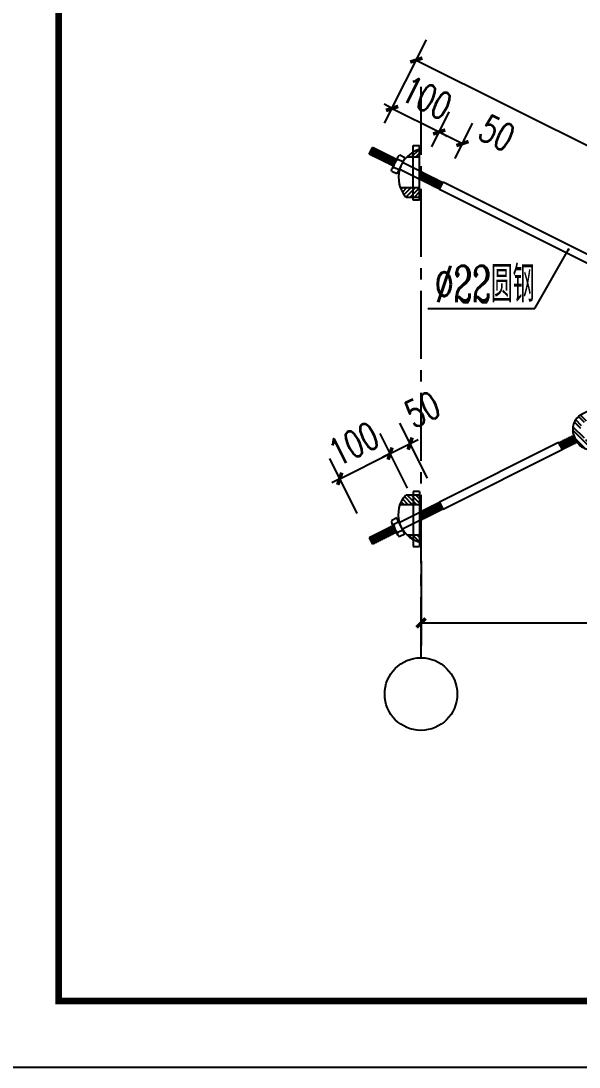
# Model space of a CAD drawing. Extents: x -17471 to 313636, y -71590 to 757901.
# Drawn here: x 189464 to 197927, y 698501 to 714365 of the extents above; entities that cross this region are included whole.
import ezdxf
from ezdxf.enums import TextEntityAlignment as Align

# ---------------------------------------------------------------- set-up
doc = ezdxf.new("R2010")
doc.units = 0
doc.header["$LTSCALE"] = 1000
doc.header["$MEASUREMENT"] = 0
for name, pattern in [('ACAD_ISO10W100', [18, 12, -3, 0, -3]), ('CENTER2', [1.125, 0.75, -0.125, 0.125, -0.125]), ('CONTINUOUS1', [0]), ('DASHED', [0.75, 0.5, -0.25])]:
    doc.linetypes.add(name, pattern=pattern)
for name, color, linetype in [('003_THICK', 7, 'CONTINUOUS1'), ('LAYER4', 4, 'Continuous'), ('PUB_DIM', 3, 'Continuous'), ('PUB_TITLE', 4, 'Continuous'), ('THIN', 7, 'Continuous'), ('刚架', 2, 'Continuous'), ('填充', 8, 'Continuous'), ('支撑', 4, 'Continuous'), ('板', 4, 'Continuous'), ('标注', 7, 'Continuous'), ('轴线', 3, 'ACAD_ISO10W100')]:
    doc.layers.add(name, color=color, linetype=linetype)
doc.layers.add('Z-详图标注', color=3, linetype='Continuous', lineweight=18)
doc.styles.add('_TCH_DIM_T3', font='SIMPLEX', dxfattribs={"width": 0.705882, "bigfont": 'GBCBIG'})
doc.styles.add('TSSD_Label', font='complex.shx', dxfattribs={"width": 0.7, "bigfont": 'hztxt.shx'})
doc.dimstyles.new('_TCH_ARCH&&100', dxfattribs={"dimtxt": 297.5, "dimasz": 100, "dimexe": 250, "dimexo": 300, "dimgap": 126.25, "dimtad": 1, "dimdec": 0, "dimzin": 0, "dimdsep": 46, "dimtxsty": '_TCH_DIM_T3', "dimblk": 'ARCHTICK', "dimcen": 0.09, "dimclrt": 7, "dimazin": 2, "dimtfac": 1, "dimtdec": 0, "dimtix": 1, "dimtmove": 2, "dimatfit": 3, "dimfxl": 0, "dimtolj": 1, "dimtzin": 0, "dimarcsym": 0})

# ---------------------------------------------------------------- blocks, each defined once
blk = doc.blocks.new('*X666')
at = {"layer": '填充', "linetype": 'Continuous'}
for p, q in [((15636184, -855805), (15636103, -855724)), ((15636192, -855771), (15636119, -855698)), ((15636226, -855728), (15636155, -855657)), ((15636253, -855713), (15636179, -855639)), ((15636328, -856068), (15636082, -855823)), ((15636227, -855925), (15636085, -855783)), ((15636236, -856053), (15636115, -855933)), ((15636364, -856062), (15636245, -855943)), ((15636420, -856041), (15636343, -855964)), ((15636448, -856027), (15636373, -855951))]:
    blk.add_line(p, q, dxfattribs=at)
blk = doc.blocks.new('A$C3B5F1999')
at = {"layer": '板', "lineweight": -3}
h = blk.add_hatch(dxfattribs=at)
h.set_pattern_fill('ANSI31', color=256, scale=11.25, style=0)
h.set_pattern_definition([(225, (1544786.093, 1161578.04), (25.25697034, -25.25697034), [])])
h.paths.add_polyline_path([(227, 494, 0.095394), (160, 607), (0, 607), (0, 494)])
h.paths.add_polyline_path([(0, 136), (0, 45, 0.128822), (150, 136)])
for p, q in [((0, 645), (77, 645)), ((0, 645), (0, 0)), ((77, 645), (77, 0)), ((160, 607), (0, 607)), ((160, 607), (0, 607)), ((227, 494), (0, 494)), ((150, 136), (0, 136)), ((77, 0), (0, 0))]:
    blk.add_line(p, q, dxfattribs=at)
blk.add_arc((-98, 377), 346, 286.4909, 41.6183, dxfattribs=at)
blk = doc.blocks.new('_ArchTick')
at = {"color": 0, "linetype": 'ByBlock', "const_width": 0.4}
blk.add_lwpolyline([(-0.5, -0.5), (0.5, 0.5)], dxfattribs=at)
blk = doc.blocks.new('*D3128')
at = {"layer": 'Defpoints', "color": 0, "transparency": 16777216}
for p in [(8489083, -2319379), (8496583, -2319379), (8496583, -2320360)]:
    blk.add_point(p, dxfattribs=at)
at = {"layer": 'PUB_DIM', "color": 0, "lineweight": -2, "transparency": 16777216}
for p, q in [((8489083, -2319679), (8489083, -2320610)), ((8496583, -2319679), (8496583, -2320610)), ((8489083, -2320360), (8496583, -2320360))]:
    blk.add_line(p, q, dxfattribs=at)
at = {"layer": 'PUB_DIM', "color": 0, "lineweight": -2, "transparency": 16777216, "xscale": 100, "yscale": 100, "zscale": 100, "rotation": 180}
blk.add_blockref('_ArchTick', (8489083, -2320360), dxfattribs=at)
at = {"layer": 'PUB_DIM', "color": 0, "lineweight": -2, "transparency": 16777216, "xscale": 100, "yscale": 100, "zscale": 100}
blk.add_blockref('_ArchTick', (8496583, -2320360), dxfattribs=at)
at = {"layer": 'PUB_DIM', "color": 7, "transparency": 16777216, "insert": (8492833, -2320085), "char_height": 297.5, "attachment_point": 5, "style": '_TCH_DIM_T3'}
blk.add_mtext('\\A1;B', dxfattribs=at)
blk = doc.blocks.new('*D3130')
at = {"layer": 'Defpoints', "color": 0, "transparency": 16777216}
for p in [(8488548, -2315119), (8497635, -2318456), (8497153, -2319421)]:
    blk.add_point(p, dxfattribs=at)
at = {"layer": 'PUB_DIM', "color": 0, "lineweight": -2, "transparency": 16777216}
for p, q in [((8488682, -2314850), (8489142, -2313930)), ((8489031, -2314154), (8497635, -2318456)), ((8497287, -2319153), (8497747, -2318232))]:
    blk.add_line(p, q, dxfattribs=at)
at = {"layer": 'PUB_DIM', "color": 0, "lineweight": -2, "transparency": 16777216, "xscale": 100, "yscale": 100, "zscale": 100}
for p, rotation in [((8489031, -2314154), 153.4349488244253), ((8497635, -2318456), 333.4349488244252)]:
    blk.add_blockref('_ArchTick', p, dxfattribs=dict(at, rotation=rotation))
at = {"layer": 'PUB_DIM', "color": 7, "transparency": 16777216, "insert": (8493456, -2316059), "char_height": 297.5, "attachment_point": 5, "rotation": 333.4349, "style": '_TCH_DIM_T3'}
blk.add_mtext('\\A1;L', dxfattribs=at)
blk = doc.blocks.new('*D3131')
at = {"layer": 'Defpoints', "color": 0, "transparency": 16777216}
for p in [(8488742, -2318493), (8489068, -2319143), (8488512, -2319421)]:
    blk.add_point(p, dxfattribs=at)
at = {"layer": 'PUB_DIM', "color": 0, "lineweight": -2, "transparency": 16777216}
for p, q in [((8488933, -2318875), (8488631, -2318270)), ((8488378, -2319153), (8488076, -2318547)), ((8488187, -2318771), (8488742, -2318493)), ((8488742, -2318493), (8488832, -2318448)), ((8488187, -2318771), (8488098, -2318815))]:
    blk.add_line(p, q, dxfattribs=at)
at = {"layer": 'PUB_DIM', "color": 0, "lineweight": -2, "transparency": 16777216, "xscale": 100, "yscale": 100, "zscale": 100}
for p, rotation in [((8488742, -2318493), 206.5650511773471), ((8488187, -2318771), 26.56505117734717)]:
    blk.add_blockref('_ArchTick', p, dxfattribs=dict(at, rotation=rotation))
at = {"layer": 'PUB_DIM', "color": 7, "transparency": 16777216, "insert": (8488342, -2318386), "char_height": 297.5, "attachment_point": 5, "rotation": 26.5651, "style": '_TCH_DIM_T3'}
blk.add_mtext('\\A1;100', dxfattribs=at)
blk = doc.blocks.new('*D3132')
at = {"layer": 'Defpoints', "color": 0, "transparency": 16777216}
for p in [(8488963, -2318383), (8489288, -2319033), (8489068, -2319143)]:
    blk.add_point(p, dxfattribs=at)
at = {"layer": 'PUB_DIM', "color": 0, "lineweight": -2, "transparency": 16777216}
for p, q in [((8489154, -2318765), (8488851, -2318159)), ((8488933, -2318875), (8488631, -2318270)), ((8488742, -2318493), (8488963, -2318383)), ((8488963, -2318383), (8489053, -2318338)), ((8488742, -2318493), (8488653, -2318538))]:
    blk.add_line(p, q, dxfattribs=at)
at = {"layer": 'PUB_DIM', "color": 0, "lineweight": -2, "transparency": 16777216, "xscale": 100, "yscale": 100, "zscale": 100}
for p, rotation in [((8488963, -2318383), 206.5650511772714), ((8488742, -2318493), 26.56505117727139)]:
    blk.add_blockref('_ArchTick', p, dxfattribs=dict(at, rotation=rotation))
at = {"layer": 'PUB_DIM', "color": 7, "transparency": 16777216, "insert": (8489099, -2318008), "char_height": 297.5, "attachment_point": 5, "rotation": 26.5651, "style": '_TCH_DIM_T3'}
blk.add_mtext('\\A1;50', dxfattribs=at)
blk = doc.blocks.new('*D3135')
at = {"layer": 'Defpoints', "color": 0, "transparency": 16777216}
for p in [(8489283, -2314947), (8488548, -2315119), (8489068, -2315378)]:
    blk.add_point(p, dxfattribs=at)
at = {"layer": 'PUB_DIM', "color": 0, "lineweight": -2, "transparency": 16777216}
for p, q in [((8488682, -2314850), (8488876, -2314463)), ((8488764, -2314687), (8488675, -2314642)), ((8488764, -2314687), (8489283, -2314947)), ((8489202, -2315110), (8489395, -2314723)), ((8489283, -2314947), (8489373, -2314992))]:
    blk.add_line(p, q, dxfattribs=at)
at = {"layer": 'PUB_DIM', "color": 0, "lineweight": -2, "transparency": 16777216, "xscale": 100, "yscale": 100, "zscale": 100}
for p, rotation in [((8488764, -2314687), 333.4349488226754), ((8489283, -2314947), 153.4349488226754)]:
    blk.add_blockref('_ArchTick', p, dxfattribs=dict(at, rotation=rotation))
at = {"layer": 'PUB_DIM', "color": 7, "transparency": 16777216, "insert": (8489147, -2314571), "char_height": 297.5, "attachment_point": 5, "rotation": 333.4349, "style": '_TCH_DIM_T3'}
blk.add_mtext('\\A1;100', dxfattribs=at)
blk = doc.blocks.new('*D3136')
at = {"layer": 'Defpoints', "color": 0, "transparency": 16777216}
for p in [(8489540, -2315075), (8489068, -2315378), (8489324, -2315507)]:
    blk.add_point(p, dxfattribs=at)
at = {"layer": 'PUB_DIM', "color": 0, "lineweight": -2, "transparency": 16777216}
for p, q in [((8489202, -2315110), (8489395, -2314723)), ((8489458, -2315238), (8489652, -2314851)), ((8489283, -2314947), (8489540, -2315075))]:
    blk.add_line(p, q, dxfattribs=at)
at = {"layer": 'PUB_DIM', "color": 0, "lineweight": -2, "transparency": 16777216, "xscale": 100, "yscale": 100, "zscale": 100}
for p, rotation in [((8489283, -2314947), 153.4349488226724), ((8489540, -2315075), 333.4349488226724)]:
    blk.add_blockref('_ArchTick', p, dxfattribs=dict(at, rotation=rotation))
at = {"layer": 'PUB_DIM', "color": 7, "transparency": 16777216, "insert": (8489921, -2314958), "char_height": 297.5, "attachment_point": 5, "rotation": 333.4349, "style": '_TCH_DIM_T3'}
blk.add_mtext('\\A1;50', dxfattribs=at)
blk = doc.blocks.new('2a')
at = {"layer": '003_THICK'}
for points in [[(8488904.8, -2315231.2), (8488816.4, -2315408)], [(8488904.8, -2319380), (8488816.4, -2319203.1)]]:
    blk.add_lwpolyline(points, dxfattribs=at)
at = {"layer": 'LAYER4'}
blk.add_lwpolyline([(8491839.7, -2317568.7), (8490859.4, -2318058.8, 0.4142136), (8490775.6, -2318310.4), (8490794.5, -2318348.3, 0.4142136), (8491046.1, -2318432.1), (8492026.4, -2317942, 0.4142136), (8492110.2, -2317690.4), (8492091.3, -2317652.5, 0.4142136)], format="xyb", close=True, dxfattribs=at)
at = {"layer": '刚架', "color": 5, "linetype": 'DASHED'}
for p, q in [((8488602.5, -2315235.3), (8488602.5, -2315145.8)), ((8488602.5, -2319375.9), (8488602.5, -2319465.3))]:
    blk.add_line(p, q, dxfattribs=at)
at = {"layer": '支撑', "linetype": 'Continuous'}
for p, q in [((8488512.4, -2315190.2), (8488548.2, -2315118.7)), ((8488775.6, -2315321.8), (8488512.4, -2315190.2)), ((8488811.4, -2315250.3), (8488548.2, -2315118.7)), ((8489324.1, -2315506.6), (8488878.5, -2315283.8)), ((8489288.3, -2315578.2), (8488842.7, -2315355.4)), ((8489286.1, -2315582.6), (8489326.3, -2315502.1)), ((8493418.6, -2317548.3), (8489326.3, -2315502.1)), ((8493378.4, -2317628.8), (8489286.1, -2315582.6)), ((8490601.2, -2318376.5), (8490768, -2318293.1)), ((8490599, -2318372), (8489286.1, -2319028.5)), ((8490599, -2318372), (8490639.3, -2318452.5)), ((8490637, -2318448.1), (8490803.8, -2318364.7)), ((8490639.3, -2318452.5), (8489326.3, -2319109)), ((8489288.3, -2319033), (8488842.7, -2319255.8)), ((8489324.1, -2319104.5), (8488878.5, -2319327.3)), ((8489286.1, -2319028.5), (8489326.3, -2319109)), ((8488775.6, -2319289.3), (8488512.4, -2319420.9)), ((8488811.4, -2319360.9), (8488548.2, -2319492.5)), ((8488512.4, -2319420.9), (8488548.2, -2319492.5))]:
    blk.add_line(p, q, dxfattribs=at)
for points in [[(8488829.1, -2315248.6, -0.607359), (8488851.2, -2315204.3, -0.607359)], [(8488784.8, -2315337, -0.3036534), (8488829.1, -2315248.5, -0.3036534)], [(8488762.7, -2315381.2, -0.607359), (8488784.9, -2315337, -0.607359)], [(8488762.7, -2319230, 0.607359), (8488784.9, -2319274.2, 0.607359)], [(8488784.8, -2319274.2, 0.3036534), (8488829.1, -2319362.6, 0.3036534)], [(8488829.1, -2319362.6, 0.607359), (8488851.2, -2319406.8, 0.607359)]]:
    blk.add_lwpolyline(points, format="xyb", dxfattribs=at)
for points in [[(8488904.8, -2315231.2), (8488851.1, -2315204.3)], [(8488826.7, -2315219.7), (8488760.4, -2315352.4)], [(8488882.7, -2315275.4), (8488829, -2315248.5)], [(8488816.4, -2315408), (8488762.7, -2315381.2)], [(8488838.5, -2315363.8), (8488784.8, -2315337)], [(8488816.4, -2319203.1), (8488762.7, -2319230)], [(8488838.5, -2319247.3), (8488784.8, -2319274.2)], [(8488826.7, -2319391.4), (8488760.4, -2319258.8)], [(8488882.7, -2319335.8), (8488829, -2319362.6)], [(8488904.8, -2319380), (8488851.1, -2319406.8)]]:
    blk.add_lwpolyline(points, dxfattribs=at)
at = {"layer": '标注', "linetype": 'Continuous'}
for p, q in [((8488531.9, -2315200), (8488557.8, -2315123.4)), ((8488531.9, -2315200), (8488532.6, -2315205.9)), ((8488532.6, -2315205.9), (8488561.6, -2315119.8)), ((8488536.4, -2315202.2), (8488532.6, -2315205.9)), ((8488536.4, -2315202.2), (8488562.3, -2315125.7)), ((8488554.3, -2315211.1), (8488580.1, -2315134.6)), ((8488554.3, -2315211.1), (8488554.9, -2315217.1)), ((8488554.9, -2315217.1), (8488584, -2315131)), ((8488558.8, -2315213.4), (8488554.9, -2315217.1)), ((8488561.6, -2315119.8), (8488557.8, -2315123.4)), ((8488558.8, -2315213.4), (8488584.6, -2315136.9)), ((8488562.3, -2315125.7), (8488561.6, -2315119.8)), ((8488576.6, -2315222.3), (8488602.5, -2315145.8)), ((8488577.3, -2315228.2), (8488606.4, -2315142.1)), ((8488584, -2315131), (8488580.1, -2315134.6)), ((8488581.2, -2315224.6), (8488607, -2315148.1)), ((8488584.6, -2315136.9), (8488584, -2315131)), ((8488599, -2315233.5), (8488624.8, -2315157)), ((8488599.6, -2315239.4), (8488628.7, -2315153.3)), ((8488606.4, -2315142.1), (8488602.5, -2315145.8)), ((8488603.5, -2315235.8), (8488629.4, -2315159.2)), ((8488607, -2315148.1), (8488606.4, -2315142.1)), ((8488621.4, -2315244.7), (8488647.2, -2315168.2)), ((8488622, -2315250.6), (8488651.1, -2315164.5)), ((8488628.7, -2315153.3), (8488624.8, -2315157)), ((8488625.9, -2315246.9), (8488651.7, -2315170.4)), ((8488629.4, -2315159.2), (8488628.7, -2315153.3)), ((8488643.7, -2315255.9), (8488669.6, -2315179.3)), ((8488644.4, -2315261.8), (8488673.4, -2315175.7)), ((8488651.1, -2315164.5), (8488647.2, -2315168.2)), ((8488648.2, -2315258.1), (8488674.1, -2315181.6)), ((8488651.7, -2315170.4), (8488651.1, -2315164.5)), ((8488666.1, -2315267), (8488691.9, -2315190.5)), ((8488666.7, -2315273), (8488695.8, -2315186.9)), ((8488673.4, -2315175.7), (8488669.6, -2315179.3)), ((8488670.6, -2315269.3), (8488696.4, -2315192.8)), ((8488674.1, -2315181.6), (8488673.4, -2315175.7)), ((8488688.4, -2315278.2), (8488714.3, -2315201.7)), ((8488689.1, -2315284.1), (8488718.2, -2315198)), ((8488695.8, -2315186.9), (8488691.9, -2315190.5)), ((8488693, -2315280.5), (8488718.8, -2315204)), ((8488696.4, -2315192.8), (8488695.8, -2315186.9)), ((8488710.8, -2315289.4), (8488736.6, -2315212.9)), ((8488711.4, -2315295.3), (8488740.5, -2315209.2)), ((8488718.2, -2315198), (8488714.3, -2315201.7)), ((8488718.8, -2315204), (8488718.2, -2315198)), ((8488740.5, -2315209.2), (8488736.6, -2315212.9)), ((8488741.2, -2315215.1), (8488740.5, -2315209.2)), ((8488576.6, -2315222.3), (8488577.3, -2315228.2)), ((8488581.2, -2315224.6), (8488577.3, -2315228.2)), ((8488599, -2315233.5), (8488599.6, -2315239.4)), ((8488603.5, -2315235.8), (8488599.6, -2315239.4)), ((8488621.4, -2315244.7), (8488622, -2315250.6)), ((8488625.9, -2315246.9), (8488622, -2315250.6)), ((8488643.7, -2315255.9), (8488644.4, -2315261.8)), ((8488648.2, -2315258.1), (8488644.4, -2315261.8)), ((8488666.1, -2315267), (8488666.7, -2315273)), ((8488670.6, -2315269.3), (8488666.7, -2315273)), ((8488688.4, -2315278.2), (8488689.1, -2315284.1)), ((8488693, -2315280.5), (8488689.1, -2315284.1)), ((8488710.8, -2315289.4), (8488711.4, -2315295.3)), ((8488715.3, -2315291.7), (8488711.4, -2315295.3)), ((8488715.3, -2315291.7), (8488741.2, -2315215.1)), ((8488733.2, -2315300.6), (8488759, -2315224.1)), ((8488733.2, -2315300.6), (8488733.8, -2315306.5)), ((8488733.8, -2315306.5), (8488762.9, -2315220.4)), ((8488737.7, -2315302.8), (8488733.8, -2315306.5)), ((8488737.7, -2315302.8), (8488763.5, -2315226.3)), ((8488755.5, -2315311.8), (8488781.4, -2315235.2)), ((8488755.5, -2315311.8), (8488756.2, -2315317.7)), ((8488756.2, -2315317.7), (8488785.2, -2315231.6)), ((8488760, -2315314), (8488756.2, -2315317.7)), ((8488762.9, -2315220.4), (8488759, -2315224.1)), ((8488760, -2315314), (8488785.9, -2315237.5)), ((8488763.5, -2315226.3), (8488762.9, -2315220.4)), ((8488785.2, -2315231.6), (8488781.4, -2315235.2)), ((8488783.7, -2315305.6), (8488803.7, -2315246.4)), ((8488785.9, -2315237.5), (8488785.2, -2315231.6)), ((8488791.9, -2315289.4), (8488807.6, -2315242.8)), ((8488800, -2315273.1), (8488808.2, -2315248.7)), ((8488807.6, -2315242.8), (8488803.7, -2315246.4)), ((8488808.2, -2315248.7), (8488807.6, -2315242.8)), ((8489067.6, -2315455.6), (8489091.5, -2315384.7)), ((8489067.6, -2315447.8), (8489087.7, -2315388.4)), ((8489067.6, -2315463.5), (8489092.2, -2315390.6)), ((8489084.2, -2315476.1), (8489110, -2315399.6)), ((8489084.8, -2315482), (8489113.9, -2315395.9)), ((8489091.5, -2315384.7), (8489087.7, -2315388.4)), ((8489088.7, -2315478.3), (8489114.5, -2315401.8)), ((8489092.2, -2315390.6), (8489091.5, -2315384.7)), ((8489106.5, -2315487.3), (8489132.4, -2315410.7)), ((8489107.2, -2315493.2), (8489136.2, -2315407.1)), ((8489113.9, -2315395.9), (8489110, -2315399.6)), ((8489111, -2315489.5), (8489136.9, -2315413)), ((8489114.5, -2315401.8), (8489113.9, -2315395.9)), ((8489128.9, -2315498.4), (8489154.7, -2315421.9)), ((8489129.5, -2315504.4), (8489158.6, -2315418.3)), ((8489136.2, -2315407.1), (8489132.4, -2315410.7)), ((8489133.4, -2315500.7), (8489159.2, -2315424.2)), ((8489136.9, -2315413), (8489136.2, -2315407.1)), ((8489151.3, -2315509.6), (8489177.1, -2315433.1)), ((8489151.9, -2315515.5), (8489181, -2315429.5)), ((8489158.6, -2315418.3), (8489154.7, -2315421.9)), ((8489155.8, -2315511.9), (8489181.6, -2315435.4)), ((8489159.2, -2315424.2), (8489158.6, -2315418.3)), ((8489173.6, -2315520.8), (8489199.5, -2315444.3)), ((8489174.3, -2315526.7), (8489203.3, -2315440.6)), ((8489181, -2315429.5), (8489177.1, -2315433.1)), ((8489181.6, -2315435.4), (8489181, -2315429.5)), ((8489203.3, -2315440.6), (8489199.5, -2315444.3)), ((8489204, -2315446.5), (8489203.3, -2315440.6)), ((8489084.2, -2315476.1), (8489084.8, -2315482)), ((8489088.7, -2315478.3), (8489084.8, -2315482)), ((8489106.5, -2315487.3), (8489107.2, -2315493.2)), ((8489111, -2315489.5), (8489107.2, -2315493.2)), ((8489128.9, -2315498.4), (8489129.5, -2315504.4)), ((8489133.4, -2315500.7), (8489129.5, -2315504.4)), ((8489151.3, -2315509.6), (8489151.9, -2315515.5)), ((8489155.8, -2315511.9), (8489151.9, -2315515.5)), ((8489173.6, -2315520.8), (8489174.3, -2315526.7)), ((8489178.1, -2315523.1), (8489174.3, -2315526.7)), ((8489178.1, -2315523.1), (8489204, -2315446.5)), ((8489196, -2315532), (8489221.8, -2315455.5)), ((8489196, -2315532), (8489196.6, -2315537.9)), ((8489196.6, -2315537.9), (8489225.7, -2315451.8)), ((8489200.5, -2315534.2), (8489196.6, -2315537.9)), ((8489200.5, -2315534.2), (8489226.3, -2315457.7)), ((8489218.3, -2315543.2), (8489244.2, -2315466.6)), ((8489218.3, -2315543.2), (8489219, -2315549.1)), ((8489219, -2315549.1), (8489248, -2315463)), ((8489222.9, -2315545.4), (8489219, -2315549.1)), ((8489225.7, -2315451.8), (8489221.8, -2315455.5)), ((8489222.9, -2315545.4), (8489248.7, -2315468.9)), ((8489226.3, -2315457.7), (8489225.7, -2315451.8)), ((8489240.7, -2315554.4), (8489266.5, -2315477.8)), ((8489240.7, -2315554.4), (8489241.3, -2315560.3)), ((8489241.3, -2315560.3), (8489270.4, -2315474.2)), ((8489245.2, -2315556.6), (8489241.3, -2315560.3)), ((8489248, -2315463), (8489244.2, -2315466.6)), ((8489245.2, -2315556.6), (8489271.1, -2315480.1)), ((8489248.7, -2315468.9), (8489248, -2315463)), ((8489263.1, -2315565.5), (8489288.9, -2315489)), ((8489263.7, -2315571.4), (8489292.8, -2315485.4)), ((8489270.4, -2315474.2), (8489266.5, -2315477.8)), ((8489267.6, -2315567.8), (8489293.4, -2315491.3)), ((8489271.1, -2315480.1), (8489270.4, -2315474.2)), ((8489285.4, -2315576.7), (8489311.3, -2315500.2)), ((8489286.1, -2315582.6), (8489315.1, -2315496.5)), ((8489292.8, -2315485.4), (8489288.9, -2315489)), ((8489293.4, -2315491.3), (8489292.8, -2315485.4)), ((8489294.2, -2315566.4), (8489315.8, -2315502.4)), ((8489315.1, -2315496.5), (8489311.3, -2315500.2)), ((8489315.8, -2315502.4), (8489315.1, -2315496.5)), ((8489326.3, -2315502.1), (8489321.8, -2315505.5)), ((8489263.1, -2315565.5), (8489263.7, -2315571.4)), ((8489267.6, -2315567.8), (8489263.7, -2315571.4)), ((8489285.4, -2315576.7), (8489286.1, -2315582.6)), ((8490337.9, -2316895), (8490708.5, -2316243.5)), ((8489157.3, -2316895), (8490337.9, -2316895)), ((8490689.1, -2318332.6), (8490688.5, -2318327.3)), ((8490693.6, -2318330.4), (8490688.5, -2318327.3)), ((8490688.5, -2318327.3), (8490739.9, -2318402.2)), ((8490711.4, -2318321.4), (8490710.8, -2318316.1)), ((8490715.9, -2318319.2), (8490710.8, -2318316.1)), ((8490710.8, -2318316.1), (8490762.2, -2318391)), ((8490711.4, -2318321.4), (8490757.1, -2318388)), ((8490715.9, -2318319.2), (8490761.6, -2318385.8)), ((8490733.8, -2318310.2), (8490733.2, -2318305)), ((8490738.3, -2318308), (8490733.2, -2318305)), ((8490733.2, -2318305), (8490784.6, -2318379.9)), ((8490733.8, -2318310.2), (8490779.5, -2318376.8)), ((8490738.3, -2318308), (8490784, -2318374.6)), ((8490756.1, -2318299.1), (8490755.5, -2318293.8)), ((8490760.7, -2318296.8), (8490755.5, -2318293.8)), ((8490755.5, -2318293.8), (8490800.2, -2318358.9)), ((8490756.1, -2318299.1), (8490801.9, -2318365.7)), ((8490760.7, -2318296.8), (8490790.5, -2318340.3)), ((8490604.1, -2318375.1), (8490599, -2318372)), ((8490599, -2318372), (8490650.4, -2318446.9)), ((8490604.1, -2318375.1), (8490649.8, -2318441.7)), ((8490607.1, -2318388.3), (8490645.3, -2318443.9)), ((8490626.5, -2318363.9), (8490621.4, -2318360.9)), ((8490622, -2318366.2), (8490621.4, -2318360.9)), ((8490621.4, -2318360.9), (8490672.8, -2318435.8)), ((8490622, -2318366.2), (8490667.7, -2318432.7)), ((8490626.5, -2318363.9), (8490672.2, -2318430.5)), ((8490648.8, -2318352.7), (8490643.7, -2318349.7)), ((8490644.3, -2318355), (8490643.7, -2318349.7)), ((8490643.7, -2318349.7), (8490695.2, -2318424.6)), ((8490644.3, -2318355), (8490690, -2318421.6)), ((8490648.8, -2318352.7), (8490694.6, -2318419.3)), ((8490650.4, -2318446.9), (8490649.8, -2318441.7)), ((8490666.7, -2318343.8), (8490666.1, -2318338.5)), ((8490671.2, -2318341.5), (8490666.1, -2318338.5)), ((8490666.1, -2318338.5), (8490717.5, -2318413.4)), ((8490666.7, -2318343.8), (8490712.4, -2318410.4)), ((8490667.7, -2318432.7), (8490672.8, -2318435.8)), ((8490671.2, -2318341.5), (8490716.9, -2318408.1)), ((8490672.8, -2318435.8), (8490672.2, -2318430.5)), ((8490689.1, -2318332.6), (8490734.8, -2318399.2)), ((8490690, -2318421.6), (8490695.2, -2318424.6)), ((8490693.6, -2318330.4), (8490739.3, -2318396.9)), ((8490695.2, -2318424.6), (8490694.6, -2318419.3)), ((8490712.4, -2318410.4), (8490717.5, -2318413.4)), ((8490717.5, -2318413.4), (8490716.9, -2318408.1)), ((8490734.8, -2318399.2), (8490739.9, -2318402.2)), ((8490739.9, -2318402.2), (8490739.3, -2318396.9)), ((8490757.1, -2318388), (8490762.2, -2318391)), ((8490762.2, -2318391), (8490761.6, -2318385.8)), ((8490779.5, -2318376.8), (8490784.6, -2318379.9)), ((8490784.6, -2318379.9), (8490784, -2318374.6)), ((8490801.9, -2318365.7), (8490806, -2318368.1)), ((8490639.3, -2318452.5), (8490639.3, -2318446.9)), ((8490645.3, -2318443.9), (8490650.4, -2318446.9)), ((8489084.2, -2319135.1), (8489084.8, -2319129.1)), ((8489084.2, -2319135.1), (8489110, -2319211.6)), ((8489084.8, -2319129.1), (8489113.9, -2319215.2)), ((8489088.7, -2319132.8), (8489084.8, -2319129.1)), ((8489088.7, -2319132.8), (8489114.5, -2319209.3)), ((8489106.5, -2319123.9), (8489107.2, -2319118)), ((8489106.5, -2319123.9), (8489132.4, -2319200.4)), ((8489107.2, -2319118), (8489136.2, -2319204)), ((8489111, -2319121.6), (8489107.2, -2319118)), ((8489111, -2319121.6), (8489136.9, -2319198.1)), ((8489128.9, -2319112.7), (8489129.5, -2319106.8)), ((8489128.9, -2319112.7), (8489154.7, -2319189.2)), ((8489129.5, -2319106.8), (8489158.6, -2319192.9)), ((8489133.4, -2319110.4), (8489129.5, -2319106.8)), ((8489133.4, -2319110.4), (8489159.2, -2319187)), ((8489151.3, -2319101.5), (8489151.9, -2319095.6)), ((8489151.3, -2319101.5), (8489177.1, -2319178)), ((8489151.9, -2319095.6), (8489181, -2319181.7)), ((8489155.8, -2319099.3), (8489151.9, -2319095.6)), ((8489155.8, -2319099.3), (8489181.6, -2319175.8)), ((8489173.6, -2319090.3), (8489174.3, -2319084.4)), ((8489173.6, -2319090.3), (8489199.5, -2319166.9)), ((8489174.3, -2319084.4), (8489203.3, -2319170.5)), ((8489178.1, -2319088.1), (8489174.3, -2319084.4)), ((8489178.1, -2319088.1), (8489204, -2319164.6)), ((8489196, -2319079.1), (8489196.6, -2319073.2)), ((8489196, -2319079.1), (8489221.8, -2319155.7)), ((8489196.6, -2319073.2), (8489225.7, -2319159.3)), ((8489200.5, -2319076.9), (8489196.6, -2319073.2)), ((8489200.5, -2319076.9), (8489226.3, -2319153.4)), ((8489218.3, -2319068), (8489219, -2319062.1)), ((8489218.3, -2319068), (8489244.2, -2319144.5)), ((8489219, -2319062.1), (8489248, -2319148.1)), ((8489222.9, -2319065.7), (8489219, -2319062.1)), ((8489222.9, -2319065.7), (8489248.7, -2319142.2)), ((8489240.7, -2319056.8), (8489241.3, -2319050.9)), ((8489240.7, -2319056.8), (8489266.5, -2319133.3)), ((8489241.3, -2319050.9), (8489270.4, -2319137)), ((8489245.2, -2319054.5), (8489241.3, -2319050.9)), ((8489245.2, -2319054.5), (8489271.1, -2319131.1)), ((8489263.1, -2319045.6), (8489263.7, -2319039.7)), ((8489263.1, -2319045.6), (8489288.9, -2319122.1)), ((8489263.7, -2319039.7), (8489292.8, -2319125.8)), ((8489267.6, -2319043.4), (8489263.7, -2319039.7)), ((8489270.4, -2319137), (8489266.5, -2319133.3)), ((8489267.6, -2319043.4), (8489293.4, -2319119.9)), ((8489271.1, -2319131.1), (8489270.4, -2319137)), ((8489285.4, -2319034.4), (8489286.1, -2319028.5)), ((8489285.4, -2319034.4), (8489311.3, -2319111)), ((8489286.1, -2319028.5), (8489315.1, -2319114.6)), ((8489292.8, -2319125.8), (8489288.9, -2319122.1)), ((8489293.4, -2319119.9), (8489292.8, -2319125.8)), ((8489294.2, -2319044.8), (8489315.8, -2319108.7)), ((8489315.1, -2319114.6), (8489311.3, -2319111)), ((8489315.8, -2319108.7), (8489315.1, -2319114.6)), ((8489326.3, -2319109), (8489321.8, -2319105.7)), ((8489067.6, -2319147.7), (8489092.2, -2319220.5)), ((8489067.6, -2319155.5), (8489091.5, -2319226.4)), ((8489067.6, -2319163.3), (8489087.7, -2319222.8)), ((8489091.5, -2319226.4), (8489087.7, -2319222.8)), ((8489092.2, -2319220.5), (8489091.5, -2319226.4)), ((8489113.9, -2319215.2), (8489110, -2319211.6)), ((8489114.5, -2319209.3), (8489113.9, -2319215.2)), ((8489136.2, -2319204), (8489132.4, -2319200.4)), ((8489136.9, -2319198.1), (8489136.2, -2319204)), ((8489158.6, -2319192.9), (8489154.7, -2319189.2)), ((8489159.2, -2319187), (8489158.6, -2319192.9)), ((8489181, -2319181.7), (8489177.1, -2319178)), ((8489181.6, -2319175.8), (8489181, -2319181.7)), ((8489203.3, -2319170.5), (8489199.5, -2319166.9)), ((8489204, -2319164.6), (8489203.3, -2319170.5)), ((8489225.7, -2319159.3), (8489221.8, -2319155.7)), ((8489226.3, -2319153.4), (8489225.7, -2319159.3)), ((8489248, -2319148.1), (8489244.2, -2319144.5)), ((8489248.7, -2319142.2), (8489248, -2319148.1)), ((8488621.4, -2319366.5), (8488622, -2319360.5)), ((8488621.4, -2319366.5), (8488647.2, -2319443)), ((8488622, -2319360.5), (8488651.1, -2319446.6)), ((8488625.9, -2319364.2), (8488622, -2319360.5)), ((8488625.9, -2319364.2), (8488651.7, -2319440.7)), ((8488643.7, -2319355.3), (8488644.4, -2319349.4)), ((8488643.7, -2319355.3), (8488669.6, -2319431.8)), ((8488644.4, -2319349.4), (8488673.4, -2319435.5)), ((8488648.2, -2319353), (8488644.4, -2319349.4)), ((8488648.2, -2319353), (8488674.1, -2319429.5)), ((8488666.1, -2319344.1), (8488666.7, -2319338.2)), ((8488666.1, -2319344.1), (8488691.9, -2319420.6)), ((8488666.7, -2319338.2), (8488695.8, -2319424.3)), ((8488670.6, -2319341.8), (8488666.7, -2319338.2)), ((8488670.6, -2319341.8), (8488696.4, -2319418.4)), ((8488688.4, -2319332.9), (8488689.1, -2319327)), ((8488688.4, -2319332.9), (8488714.3, -2319409.4)), ((8488689.1, -2319327), (8488718.2, -2319413.1)), ((8488693, -2319330.7), (8488689.1, -2319327)), ((8488693, -2319330.7), (8488718.8, -2319407.2)), ((8488710.8, -2319321.7), (8488711.4, -2319315.8)), ((8488710.8, -2319321.7), (8488736.6, -2319398.3)), ((8488711.4, -2319315.8), (8488740.5, -2319401.9)), ((8488715.3, -2319319.5), (8488711.4, -2319315.8)), ((8488715.3, -2319319.5), (8488741.2, -2319396)), ((8488733.2, -2319310.6), (8488733.8, -2319304.6)), ((8488733.2, -2319310.6), (8488759, -2319387.1)), ((8488733.8, -2319304.6), (8488762.9, -2319390.7)), ((8488737.7, -2319308.3), (8488733.8, -2319304.6)), ((8488737.7, -2319308.3), (8488763.5, -2319384.8)), ((8488755.5, -2319299.4), (8488756.2, -2319293.5)), ((8488755.5, -2319299.4), (8488781.4, -2319375.9)), ((8488756.2, -2319293.5), (8488785.2, -2319379.6)), ((8488760, -2319297.1), (8488756.2, -2319293.5)), ((8488760, -2319297.1), (8488785.9, -2319373.6)), ((8488783.7, -2319305.5), (8488803.7, -2319364.7)), ((8488791.9, -2319321.8), (8488807.6, -2319368.4)), ((8488800, -2319338), (8488808.2, -2319362.5)), ((8488807.6, -2319368.4), (8488803.7, -2319364.7)), ((8488808.2, -2319362.5), (8488807.6, -2319368.4)), ((8488531.9, -2319411.2), (8488532.6, -2319405.3)), ((8488531.9, -2319411.2), (8488557.8, -2319487.7)), ((8488532.6, -2319405.3), (8488561.6, -2319491.4)), ((8488536.4, -2319408.9), (8488532.6, -2319405.3)), ((8488536.4, -2319408.9), (8488562.3, -2319485.4)), ((8488554.3, -2319400), (8488554.9, -2319394.1)), ((8488554.3, -2319400), (8488580.1, -2319476.5)), ((8488554.9, -2319394.1), (8488584, -2319480.2)), ((8488558.8, -2319397.7), (8488554.9, -2319394.1)), ((8488558.8, -2319397.7), (8488584.6, -2319474.3)), ((8488576.6, -2319388.8), (8488577.3, -2319382.9)), ((8488576.6, -2319388.8), (8488602.5, -2319465.3)), ((8488577.3, -2319382.9), (8488606.4, -2319469)), ((8488581.2, -2319386.6), (8488577.3, -2319382.9)), ((8488584, -2319480.2), (8488580.1, -2319476.5)), ((8488581.2, -2319386.6), (8488607, -2319463.1)), ((8488584.6, -2319474.3), (8488584, -2319480.2)), ((8488599, -2319377.6), (8488599.6, -2319371.7)), ((8488599, -2319377.6), (8488624.8, -2319454.2)), ((8488599.6, -2319371.7), (8488628.7, -2319457.8)), ((8488603.5, -2319375.4), (8488599.6, -2319371.7)), ((8488606.4, -2319469), (8488602.5, -2319465.3)), ((8488603.5, -2319375.4), (8488629.4, -2319451.9)), ((8488607, -2319463.1), (8488606.4, -2319469)), ((8488628.7, -2319457.8), (8488624.8, -2319454.2)), ((8488629.4, -2319451.9), (8488628.7, -2319457.8)), ((8488651.1, -2319446.6), (8488647.2, -2319443)), ((8488651.7, -2319440.7), (8488651.1, -2319446.6)), ((8488673.4, -2319435.5), (8488669.6, -2319431.8)), ((8488674.1, -2319429.5), (8488673.4, -2319435.5)), ((8488695.8, -2319424.3), (8488691.9, -2319420.6)), ((8488696.4, -2319418.4), (8488695.8, -2319424.3)), ((8488718.2, -2319413.1), (8488714.3, -2319409.4)), ((8488718.8, -2319407.2), (8488718.2, -2319413.1)), ((8488740.5, -2319401.9), (8488736.6, -2319398.3)), ((8488741.2, -2319396), (8488740.5, -2319401.9)), ((8488762.9, -2319390.7), (8488759, -2319387.1)), ((8488763.5, -2319384.8), (8488762.9, -2319390.7)), ((8488785.2, -2319379.6), (8488781.4, -2319375.9)), ((8488785.9, -2319373.6), (8488785.2, -2319379.6)), ((8488561.6, -2319491.4), (8488557.8, -2319487.7)), ((8488562.3, -2319485.4), (8488561.6, -2319491.4))]:
    blk.add_line(p, q, dxfattribs=at)
at = {"layer": '标注', "linetype": 'Continuous', "const_width": 15.6}
blk.add_lwpolyline([(8490700.7, -2316243.5, 1), (8490716.3, -2316243.5, 1)], format="xyb", close=True, dxfattribs=at)
at = {"layer": '标注', "linetype": 'Continuous'}
blk.add_circle((8489082.6, -2321145), 400, dxfattribs=at)
at = {"layer": '轴线', "linetype": 'CENTER2'}
blk.add_line((8489082.6, -2314449.7), (8489082.6, -2320745), dxfattribs=at)
at = {"layer": 'Z-详图标注', "xscale": 0.9374999999999061, "yscale": 0.9374999999999061, "zscale": 0.9374999999999061, "rotation": 180}
blk.add_blockref('A$C3B5F1999', (8489067.6, -2315095.2), dxfattribs=at)
at = {"layer": 'Z-详图标注', "xscale": -0.9374999999999061, "yscale": 0.9374999999999061, "zscale": 0.9374999999674121}
blk.add_blockref('A$C3B5F1999', (8489067.6, -2319516), dxfattribs=at)
at = {"layer": '填充', "linetype": 'Continuous', "xscale": 0.888888889302721, "yscale": 0.888888889302721, "zscale": 0.888888889302721}
blk.add_blockref('*X666', (-5407983.5, -1557501.7), dxfattribs=at)
at = {"layer": 'THIN', "style": 'TSSD_Label', "width": 0.6}
blk.add_text('%%C22圆钢', height=400, dxfattribs=at).set_placement((8489785.3, -2316624.2), align=Align.MIDDLE_CENTER)
at = {"layer": 'PUB_DIM'}
for p1, p2, distance, text, picture, middle in [((8488548.2, -2315118.7), (8497152.7, -2319420.9), 1078.8, 'L', '*D3130', (8493455.9, -2316058.9)), ((8488548.2, -2315118.7), (8489067.6, -2315378.3), 482.5, '100', '*D3135', (8489146.7, -2314571)), ((8488512.4, -2319420.9), (8489067.6, -2319143.3), 727, '100', '*D3131', (8488341.9, -2318385.9)), ((8489082.6, -2319378.5), (8496582.6, -2319378.5), -981.7, 'B', '*D3128', (8492832.6, -2320085.3))]:
    dim = blk.add_aligned_dim(p1=p1, p2=p2, distance=distance, text=text, dimstyle='_TCH_ARCH&&100', dxfattribs=at)
    dim.commit()
    dim.dimension.update_dxf_attribs({"geometry": picture, "text_midpoint": middle})
for base, p1, p2, angle, picture, middle in [((8489539.9, -2315075), (8489067.6, -2315378.3), (8489324.1, -2315506.6), 333.43495, '*D3136', (8489921.3, -2314958.3)), ((8488963.2, -2318382.7), (8489067.6, -2319143.3), (8489288.3, -2319033), 26.56505, '*D3132', (8489098.7, -2318007.5))]:
    dim = blk.add_linear_dim(base=base, p1=p1, p2=p2, angle=angle, text='50', dimstyle='_TCH_ARCH&&100', dxfattribs=at)
    dim.commit()
    dim.dimension.update_dxf_attribs({"geometry": picture, "text_midpoint": middle, "dimtype": 161})

msp = doc.modelspace()

# ---------------------------------------------------------------- linework, layer by layer
at = {"layer": 'PUB_TITLE'}
msp.add_lwpolyline([(187535.9, 698500.8), (271635.9, 698500.8), (271635.9, 757900.8), (187535.9, 757900.8)], close=True, dxfattribs=at)
at = {"layer": 'PUB_TITLE', "const_width": 100}
msp.add_lwpolyline([(190035.9, 699500.8), (270635.9, 699500.8), (270635.9, 756900.8), (190035.9, 756900.8)], close=True, dxfattribs=at)

# ---------------------------------------------------------------- block references
at = {"xscale": 1.375208333333333, "yscale": 1.375208333333333, "zscale": 1.375208333333333}
msp.add_blockref('2a', (-11478727.5, 3896214.9), dxfattribs=at)

doc.saveas('drawing.dxf')
